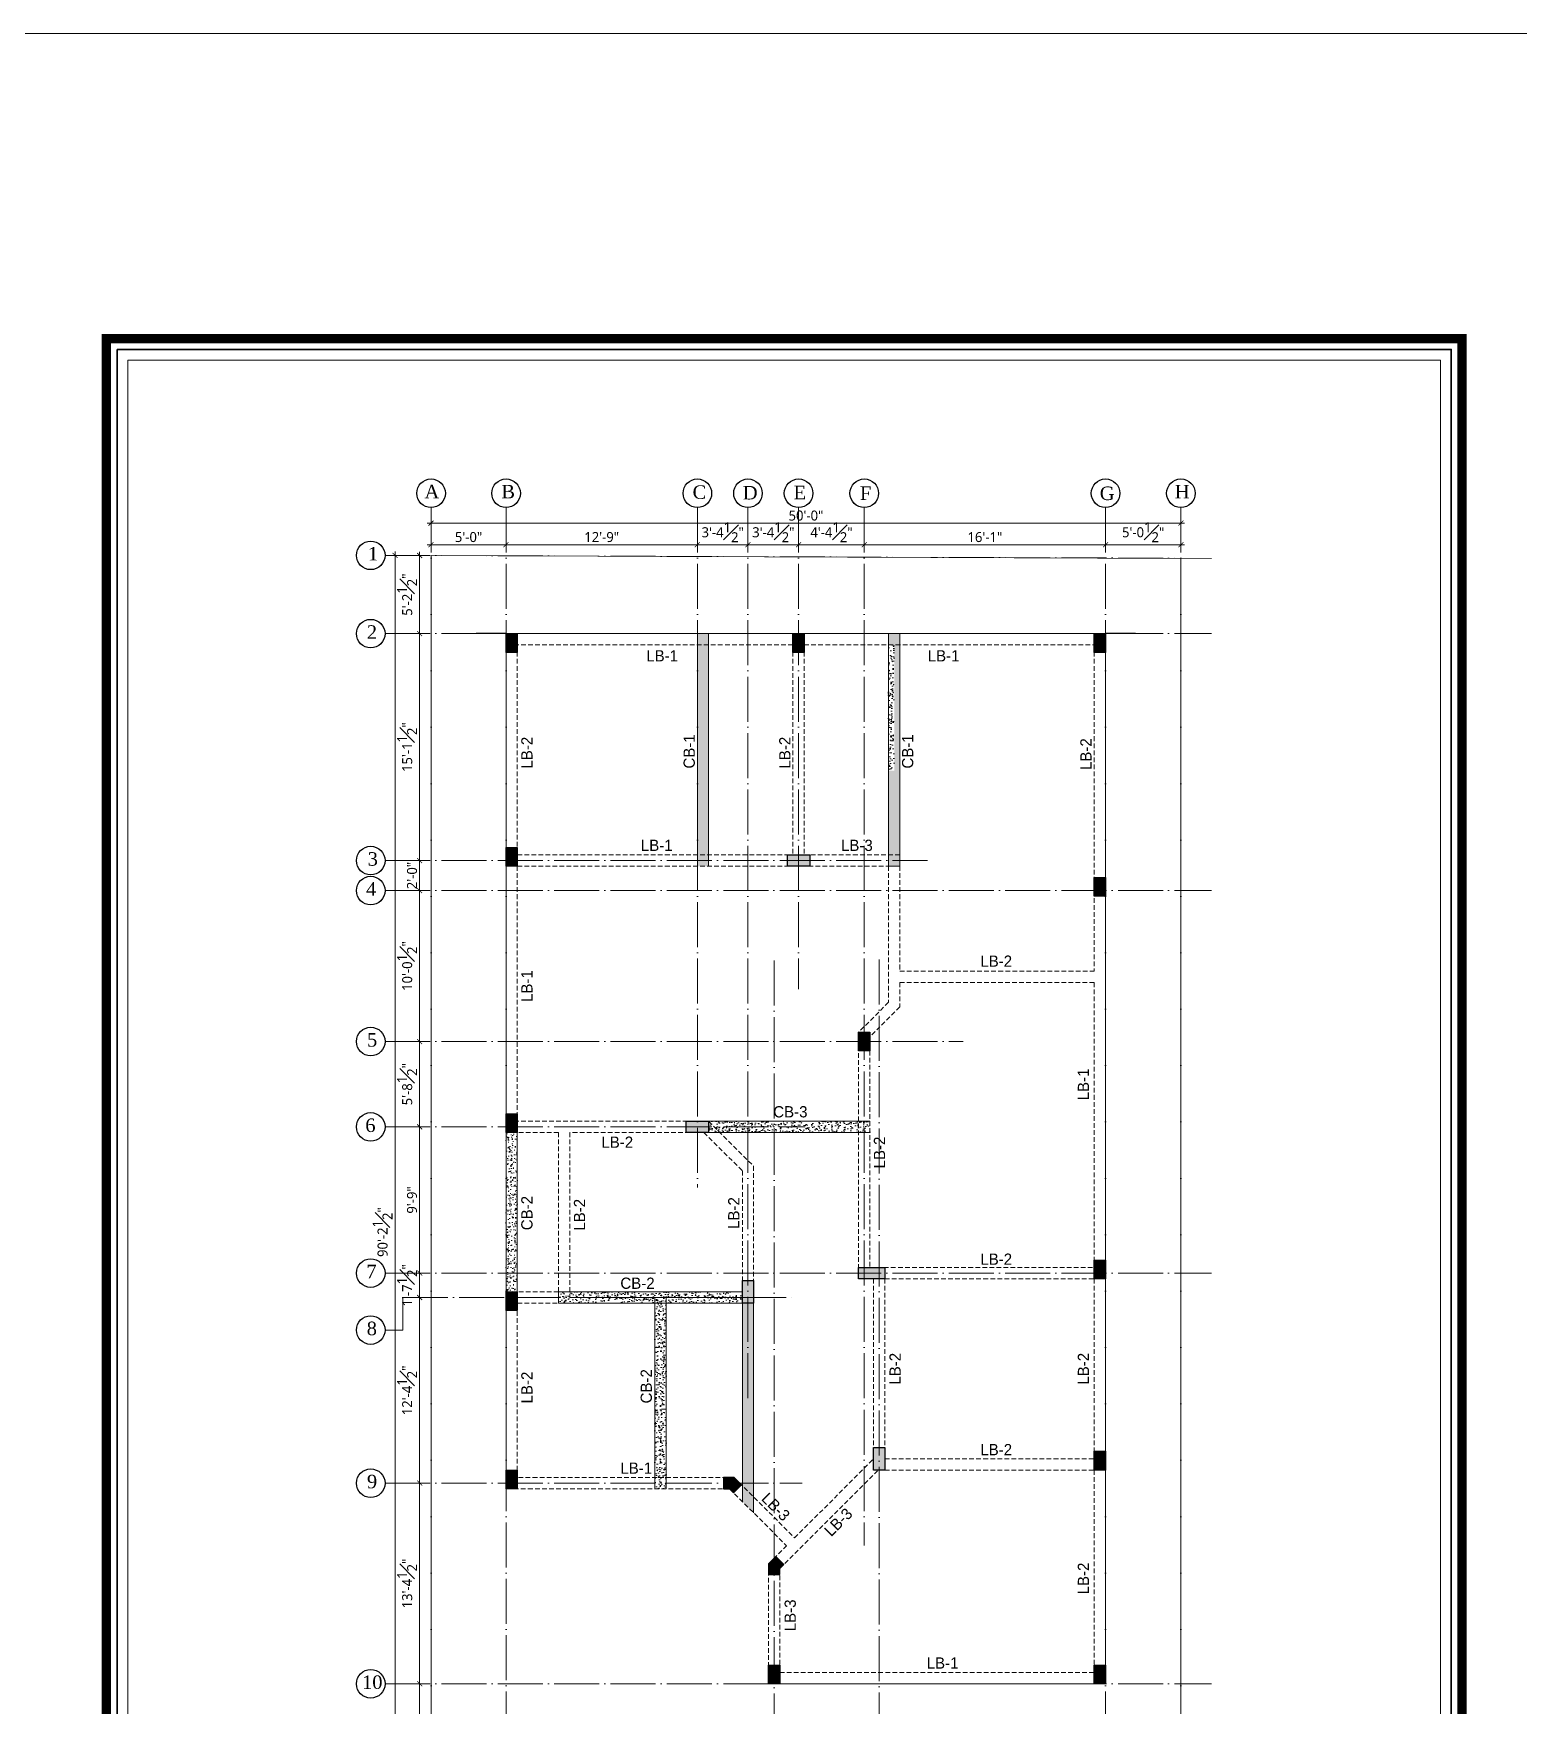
# Model space of a CAD drawing. Header units: inches. Extents: x 77090 to 90659, y -228139 to -226123.
# Drawn here: x 86316 to 87504, y -227461 to -226123 of the extents above; entities that cross this region are included whole.
import ezdxf

# ---------------------------------------------------------------- set-up
doc = ezdxf.new("R2010")
doc.units = ezdxf.units.IN
doc.header["$LTSCALE"] = 15
doc.header["$MEASUREMENT"] = 0
doc.header["$PDMODE"] = 66
for name, pattern in [('ACAD_ISO02W100', [15, 12, -3]), ('ACAD_ISO04W100', [30, 24, -3, 0, -3]), ('DASHED2', [0.375, 0.25, -0.125])]:
    doc.linetypes.add(name, pattern=pattern)
doc.layers.get('0').update_dxf_attribs({"lineweight": 25})
doc.layers.get('Defpoints').update_dxf_attribs({"lineweight": 25})
doc.layers.add('DASH', color=33, linetype='ACAD_ISO02W100')
for name, color, linetype, lineweight in [('doted1', 30, 'ACAD_ISO02W100', 13), ('GRID', 8, 'Continuous', 13), ('HACH', 8, 'Continuous', 13), ('level', 7, 'Continuous', 13), ('S', 6, 'Continuous', 30), ('TEXTS', 41, 'Continuous', 13), ('wall', 240, 'Continuous', 13)]:
    doc.layers.add(name, color=color, linetype=linetype, lineweight=lineweight)
doc.styles.add('ADE', font='', dxfattribs={"height": 6})
doc.styles.get("Standard").update_dxf_attribs({"font": 'trebuc.ttf'})
doc.styles.get('ADE').set_extended_font_data('Arial Rounded MT Bold')
doc.dimstyles.new('TARIQ', dxfattribs={"dimtxt": 6, "dimasz": 6, "dimexe": 6, "dimexo": 6, "dimgap": 2, "dimtad": 1, "dimdec": 1, "dimzin": 3, "dimdsep": 46, "dimlunit": 4, "dimtxsty": 'Standard', "dimblk": 'ARCHTICK', "dimcen": 0.09375, "dimdle": 6, "dimclrd": 256, "dimclre": 256, "dimclrt": 3, "dimadec": 1, "dimazin": 0, "dimtfac": 1, "dimtdec": 1, "dimtofl": 0, "dimtmove": 1, "dimatfit": 3, "dimldrblk": 'ARCHTICK', "dimfxl": 0, "dimfrac": 1, "dimtolj": 1, "dimtzin": 0, "dimlwd": -1, "dimlwe": -1, "dimarcsym": 0})
pattern_1 = [(50, (4091.398, -2961.047), (7.17260183, -0.62752135), [0.75, -8.25]), (355, (4091.398, -2961.047), (-1.38751334, 7.52192134), [0.6, -6.6]), (100.4514, (4091.996, -2961.0996), (5.78509382, 6.89439542), [0.6374019, -7.01142112]), (46.1842, (4091.398, -2959.047), (10.6724105, -1.65519014), [1.125, -12.375]), (96.6356, (4092.287, -2959.185), (9.34662706, 9.7411787), [0.9561029, -10.51713]), (351.1842, (4091.398, -2959.047), (9.34661945, 9.741186), [0.9, -9.9]), (21, (4092.398, -2959.547), (5.96907052, -4.0261889), [0.75, -8.25]), (326, (4092.398, -2959.547), (2.43315332, 7.25150045), [0.6, -6.6]), (71.4514, (4092.8955, -2959.883), (8.40222629, 3.22530497), [0.6374019, -7.01142112]), (37.5, (4091.398, -2961.0473), (0.121598553, 3.328938538), [0, -6.52, 0, -6.7, 0, -6.625]), (7.5, (4091.398, -2961.0473), (2.630695374, 3.94411712), [0, -3.82, 0, -6.37, 0, -2.525]), (327.5, (4089.168, -2961.0473), (5.338224362, -0.225548717), [0, -2.5, 0, -7.8, 0, -10.35]), (317.5, (4088.168, -2961.0473), (5.83186169, 1.00104982), [0, -3.25, 0, -5.18, 0, -7.35])]

# ---------------------------------------------------------------- blocks, each defined once
blk = doc.blocks.new('_ArchTick')
at = {"color": 0, "linetype": 'ByBlock', "lineweight": 5, "const_width": 0.15}
blk.add_lwpolyline([(-0.5, -0.5), (0.5, 0.5)], dxfattribs=at)
blk = doc.blocks.new('*D314')
at = {"layer": 'Defpoints', "color": 0, "ltscale": 10}
for p in [(86633.9, -226536.2), (86693.9, -226532.4), (86693.9, -226536.2)]:
    blk.add_point(p, dxfattribs=at)
at = {"layer": 'HACH', "ltscale": 10}
for p, q in [((86630.9, -226532.4), (86696.9, -226532.4)), ((86633.9, -226532.6), (86633.9, -226529.4)), ((86693.9, -226532.6), (86693.9, -226529.4))]:
    blk.add_line(p, q, dxfattribs=at)
at = {"layer": 'HACH', "ltscale": 10, "xscale": 4, "yscale": 4, "zscale": 4, "rotation": 180}
blk.add_blockref('_ArchTick', (86633.9, -226532.4), dxfattribs=at)
at = {"layer": 'HACH', "ltscale": 10, "xscale": 4, "yscale": 4, "zscale": 4}
blk.add_blockref('_ArchTick', (86693.9, -226532.4), dxfattribs=at)
at = {"layer": 'HACH', "color": 3, "ltscale": 10, "insert": (86663.9, -226526.3), "char_height": 8, "attachment_point": 5}
blk.add_mtext('\\A1;5\'-0"', dxfattribs=at)
blk = doc.blocks.new('*D315')
at = {"layer": 'Defpoints', "color": 0, "ltscale": 10}
for p in [(86693.9, -226536.2), (86846.9, -226532.4), (86846.9, -226532.4)]:
    blk.add_point(p, dxfattribs=at)
at = {"layer": 'HACH', "ltscale": 10}
for p, q in [((86690.9, -226532.4), (86849.9, -226532.4)), ((86693.9, -226532.6), (86693.9, -226529.4)), ((86846.9, -226532.4), (86846.9, -226529.4))]:
    blk.add_line(p, q, dxfattribs=at)
at = {"layer": 'HACH', "ltscale": 10, "xscale": 4, "yscale": 4, "zscale": 4, "rotation": 180}
blk.add_blockref('_ArchTick', (86693.9, -226532.4), dxfattribs=at)
at = {"layer": 'HACH', "ltscale": 10, "xscale": 4, "yscale": 4, "zscale": 4}
blk.add_blockref('_ArchTick', (86846.9, -226532.4), dxfattribs=at)
at = {"layer": 'HACH', "color": 3, "ltscale": 10, "insert": (86770.4, -226526.3), "char_height": 8, "attachment_point": 5}
blk.add_mtext('\\A1;12\'-9"', dxfattribs=at)
blk = doc.blocks.new('*D316')
at = {"layer": 'Defpoints', "color": 0, "ltscale": 10}
for p in [(86846.9, -226532.4), (86887.4, -226532.4), (86887.4, -226532.4)]:
    blk.add_point(p, dxfattribs=at)
at = {"layer": 'HACH', "ltscale": 10}
for p, q in [((86843.9, -226532.4), (86890.4, -226532.4)), ((86846.9, -226532.4), (86846.9, -226529.4)), ((86887.4, -226532.4), (86887.4, -226529.4))]:
    blk.add_line(p, q, dxfattribs=at)
at = {"layer": 'HACH', "ltscale": 10, "xscale": 4, "yscale": 4, "zscale": 4, "rotation": 180}
blk.add_blockref('_ArchTick', (86846.9, -226532.4), dxfattribs=at)
at = {"layer": 'HACH', "ltscale": 10, "xscale": 4, "yscale": 4, "zscale": 4}
blk.add_blockref('_ArchTick', (86887.4, -226532.4), dxfattribs=at)
at = {"layer": 'HACH', "color": 3, "ltscale": 10, "insert": (86867.2, -226522.4), "char_height": 8, "attachment_point": 5}
blk.add_mtext('\\A1;3\'-4{\\H1.000000x;\\S1#2;}"', dxfattribs=at)
blk = doc.blocks.new('*D317')
at = {"layer": 'Defpoints', "color": 0, "ltscale": 10}
for p in [(86887.4, -226532.4), (86927.9, -226532.4), (86927.9, -226535.9)]:
    blk.add_point(p, dxfattribs=at)
at = {"layer": 'HACH', "ltscale": 10}
for p, q in [((86884.4, -226532.4), (86930.9, -226532.4)), ((86887.4, -226532.4), (86887.4, -226529.4)), ((86927.9, -226532.6), (86927.9, -226529.4))]:
    blk.add_line(p, q, dxfattribs=at)
at = {"layer": 'HACH', "ltscale": 10, "xscale": 4, "yscale": 4, "zscale": 4, "rotation": 180}
blk.add_blockref('_ArchTick', (86887.4, -226532.4), dxfattribs=at)
at = {"layer": 'HACH', "ltscale": 10, "xscale": 4, "yscale": 4, "zscale": 4}
blk.add_blockref('_ArchTick', (86927.9, -226532.4), dxfattribs=at)
at = {"layer": 'HACH', "color": 3, "ltscale": 10, "insert": (86907.7, -226522.4), "char_height": 8, "attachment_point": 5}
blk.add_mtext('\\A1;3\'-4{\\H1.000000x;\\S1#2;}"', dxfattribs=at)
blk = doc.blocks.new('*D318')
at = {"layer": 'Defpoints', "color": 0, "ltscale": 10}
for p in [(86927.9, -226535.9), (86980.4, -226532.4), (86980.4, -226532.4)]:
    blk.add_point(p, dxfattribs=at)
at = {"layer": 'HACH', "ltscale": 10}
for p, q in [((86924.9, -226532.4), (86983.4, -226532.4)), ((86927.9, -226532.6), (86927.9, -226529.4)), ((86980.4, -226532.4), (86980.4, -226529.4))]:
    blk.add_line(p, q, dxfattribs=at)
at = {"layer": 'HACH', "ltscale": 10, "xscale": 4, "yscale": 4, "zscale": 4, "rotation": 180}
blk.add_blockref('_ArchTick', (86927.9, -226532.4), dxfattribs=at)
at = {"layer": 'HACH', "ltscale": 10, "xscale": 4, "yscale": 4, "zscale": 4}
blk.add_blockref('_ArchTick', (86980.4, -226532.4), dxfattribs=at)
at = {"layer": 'HACH', "color": 3, "ltscale": 10, "insert": (86954.2, -226522.4), "char_height": 8, "attachment_point": 5}
blk.add_mtext('\\A1;4\'-4{\\H1.000000x;\\S1#2;}"', dxfattribs=at)
blk = doc.blocks.new('*D319')
at = {"layer": 'Defpoints', "color": 0, "ltscale": 10}
for p in [(86980.4, -226532.4), (87173.4, -226532.4), (87173.4, -226532.4)]:
    blk.add_point(p, dxfattribs=at)
at = {"layer": 'HACH', "ltscale": 10}
for p, q in [((86977.4, -226532.4), (87176.4, -226532.4)), ((86980.4, -226532.4), (86980.4, -226529.4)), ((87173.4, -226532.4), (87173.4, -226535.4))]:
    blk.add_line(p, q, dxfattribs=at)
at = {"layer": 'HACH', "ltscale": 10, "xscale": 4, "yscale": 4, "zscale": 4, "rotation": 180}
blk.add_blockref('_ArchTick', (86980.4, -226532.4), dxfattribs=at)
at = {"layer": 'HACH', "ltscale": 10, "xscale": 4, "yscale": 4, "zscale": 4}
blk.add_blockref('_ArchTick', (87173.4, -226532.4), dxfattribs=at)
at = {"layer": 'HACH', "color": 3, "ltscale": 10, "insert": (87076.9, -226526.3), "char_height": 8, "attachment_point": 5}
blk.add_mtext('\\A1;16\'-1"', dxfattribs=at)
blk = doc.blocks.new('*D320')
at = {"layer": 'Defpoints', "color": 0, "ltscale": 10}
for p in [(87173.4, -226532.4), (87233.7, -226532.4), (87233.7, -226532.4)]:
    blk.add_point(p, dxfattribs=at)
at = {"layer": 'HACH', "ltscale": 10}
for p, q in [((87170.4, -226532.4), (87236.7, -226532.4)), ((87173.4, -226532.4), (87173.4, -226535.4)), ((87233.7, -226532.4), (87233.7, -226535.4))]:
    blk.add_line(p, q, dxfattribs=at)
at = {"layer": 'HACH', "ltscale": 10, "xscale": 4, "yscale": 4, "zscale": 4, "rotation": 180}
blk.add_blockref('_ArchTick', (87173.4, -226532.4), dxfattribs=at)
at = {"layer": 'HACH', "ltscale": 10, "xscale": 4, "yscale": 4, "zscale": 4}
blk.add_blockref('_ArchTick', (87233.7, -226532.4), dxfattribs=at)
at = {"layer": 'HACH', "color": 3, "ltscale": 10, "insert": (87203.5, -226522.4), "char_height": 8, "attachment_point": 5}
blk.add_mtext('\\A1;5\'-0{\\H1.000000x;\\S1#2;}"', dxfattribs=at)
blk = doc.blocks.new('*D321')
at = {"layer": 'Defpoints', "color": 0, "ltscale": 10}
for p in [(86633.9, -226515.1), (87233.7, -226515.1), (87233.7, -226515.1)]:
    blk.add_point(p, dxfattribs=at)
at = {"layer": 'HACH', "ltscale": 10}
for p, q in [((86630.9, -226515.1), (87236.7, -226515.1)), ((86633.9, -226515.1), (86633.9, -226512.1)), ((87233.7, -226515.1), (87233.7, -226512.1))]:
    blk.add_line(p, q, dxfattribs=at)
at = {"layer": 'HACH', "ltscale": 10, "xscale": 4, "yscale": 4, "zscale": 4, "rotation": 180}
blk.add_blockref('_ArchTick', (86633.9, -226515.1), dxfattribs=at)
at = {"layer": 'HACH', "ltscale": 10, "xscale": 4, "yscale": 4, "zscale": 4}
blk.add_blockref('_ArchTick', (87233.7, -226515.1), dxfattribs=at)
at = {"layer": 'HACH', "color": 3, "ltscale": 10, "insert": (86933.8, -226509.1), "char_height": 8, "attachment_point": 5}
blk.add_mtext('\\A1;50\'-0"', dxfattribs=at)
blk = doc.blocks.new('*D322')
at = {"layer": 'Defpoints', "color": 0, "ltscale": 10}
for p in [(86624.8, -226541), (86624.8, -226603.5), (86624.8, -226603.5)]:
    blk.add_point(p, dxfattribs=at)
at = {"layer": 'HACH', "ltscale": 10}
for p, q in [((86624.8, -226541), (86621.8, -226541)), ((86624.8, -226538), (86624.8, -226606.5)), ((86624.8, -226603.5), (86621.8, -226603.5))]:
    blk.add_line(p, q, dxfattribs=at)
at = {"layer": 'HACH', "ltscale": 10, "xscale": 4, "yscale": 4, "zscale": 4}
for p, rotation in [((86624.8, -226541), 90), ((86624.8, -226603.5), 270)]:
    blk.add_blockref('_ArchTick', p, dxfattribs=dict(at, rotation=rotation))
at = {"layer": 'HACH', "color": 3, "ltscale": 10, "insert": (86614.8, -226572.3), "char_height": 8, "attachment_point": 5, "rotation": 90}
blk.add_mtext('\\A1;5\'-2{\\H1.000000x;\\S1#2;}"', dxfattribs=at)
blk = doc.blocks.new('*D323')
at = {"layer": 'Defpoints', "color": 0, "ltscale": 10}
for p in [(86624.8, -226603.5), (86624.8, -226785), (86624.8, -226785)]:
    blk.add_point(p, dxfattribs=at)
at = {"layer": 'HACH', "ltscale": 10}
for p, q in [((86624.8, -226603.5), (86621.8, -226603.5)), ((86624.8, -226600.5), (86624.8, -226788)), ((86624.8, -226785), (86621.8, -226785))]:
    blk.add_line(p, q, dxfattribs=at)
at = {"layer": 'HACH', "ltscale": 10, "xscale": 4, "yscale": 4, "zscale": 4}
for p, rotation in [((86624.8, -226603.5), 90), ((86624.8, -226785), 270)]:
    blk.add_blockref('_ArchTick', p, dxfattribs=dict(at, rotation=rotation))
at = {"layer": 'HACH', "color": 3, "ltscale": 10, "insert": (86614.8, -226694.3), "char_height": 8, "attachment_point": 5, "rotation": 90}
blk.add_mtext('\\A1;15\'-1{\\H1.000000x;\\S1#2;}"', dxfattribs=at)
blk = doc.blocks.new('*D324')
at = {"layer": 'Defpoints', "color": 0, "ltscale": 10}
for p in [(86624.8, -226785), (86624.8, -226809), (86624.8, -226809)]:
    blk.add_point(p, dxfattribs=at)
at = {"layer": 'HACH', "ltscale": 10}
for p, q in [((86624.8, -226782), (86624.8, -226812)), ((86624.8, -226785), (86621.8, -226785)), ((86624.8, -226809), (86621.8, -226809))]:
    blk.add_line(p, q, dxfattribs=at)
at = {"layer": 'HACH', "ltscale": 10, "xscale": 4, "yscale": 4, "zscale": 4}
for p, rotation in [((86624.8, -226785), 90), ((86624.8, -226809), 270)]:
    blk.add_blockref('_ArchTick', p, dxfattribs=dict(at, rotation=rotation))
at = {"layer": 'HACH', "color": 3, "ltscale": 10, "insert": (86618.7, -226797), "char_height": 8, "attachment_point": 5, "rotation": 90}
blk.add_mtext('\\A1;2\'-0"', dxfattribs=at)
blk = doc.blocks.new('*D325')
at = {"layer": 'Defpoints', "color": 0, "ltscale": 10}
for p in [(86624.8, -226809), (86624.7, -226929.8), (86624.8, -226929.8)]:
    blk.add_point(p, dxfattribs=at)
at = {"layer": 'HACH', "ltscale": 10}
for p, q in [((86624.8, -226809), (86621.8, -226809)), ((86624.8, -226806), (86624.8, -226932.8)), ((86624.8, -226929.8), (86627.8, -226929.8))]:
    blk.add_line(p, q, dxfattribs=at)
at = {"layer": 'HACH', "ltscale": 10, "xscale": 4, "yscale": 4, "zscale": 4}
for p, rotation in [((86624.8, -226809), 90), ((86624.8, -226929.8), 270)]:
    blk.add_blockref('_ArchTick', p, dxfattribs=dict(at, rotation=rotation))
at = {"layer": 'HACH', "color": 3, "ltscale": 10, "insert": (86614.8, -226869.4), "char_height": 8, "attachment_point": 5, "rotation": 90}
blk.add_mtext('\\A1;10\'-0{\\H1.000000x;\\S1#2;}"', dxfattribs=at)
blk = doc.blocks.new('*D326')
at = {"layer": 'Defpoints', "color": 0, "ltscale": 10}
for p in [(86624.7, -226929.8), (86624.3, -226998), (86624.8, -226998)]:
    blk.add_point(p, dxfattribs=at)
at = {"layer": 'HACH', "ltscale": 10}
for p, q in [((86624.8, -226926.8), (86624.8, -227001)), ((86624.8, -226929.8), (86627.8, -226929.8)), ((86624.8, -226998), (86627.8, -226998))]:
    blk.add_line(p, q, dxfattribs=at)
at = {"layer": 'HACH', "ltscale": 10, "xscale": 4, "yscale": 4, "zscale": 4}
for p, rotation in [((86624.8, -226929.8), 90), ((86624.8, -226998), 270)]:
    blk.add_blockref('_ArchTick', p, dxfattribs=dict(at, rotation=rotation))
at = {"layer": 'HACH', "color": 3, "ltscale": 10, "insert": (86614.8, -226963.9), "char_height": 8, "attachment_point": 5, "rotation": 90}
blk.add_mtext('\\A1;5\'-8{\\H1.000000x;\\S1#2;}"', dxfattribs=at)
blk = doc.blocks.new('*D327')
at = {"layer": 'Defpoints', "color": 0, "ltscale": 10}
for p in [(86624.3, -226998), (86624.2, -227115), (86624.8, -227115)]:
    blk.add_point(p, dxfattribs=at)
at = {"layer": 'HACH', "ltscale": 10}
for p, q in [((86624.8, -226995), (86624.8, -227118)), ((86624.8, -226998), (86627.8, -226998)), ((86624.8, -227115), (86627.8, -227115))]:
    blk.add_line(p, q, dxfattribs=at)
at = {"layer": 'HACH', "ltscale": 10, "xscale": 4, "yscale": 4, "zscale": 4}
for p, rotation in [((86624.8, -226998), 90), ((86624.8, -227115), 270)]:
    blk.add_blockref('_ArchTick', p, dxfattribs=dict(at, rotation=rotation))
at = {"layer": 'HACH', "color": 3, "ltscale": 10, "insert": (86618.7, -227056.5), "char_height": 8, "attachment_point": 5, "rotation": 90}
blk.add_mtext('\\A1;9\'-9"', dxfattribs=at)
blk = doc.blocks.new('*D328')
at = {"layer": 'Defpoints', "color": 0, "ltscale": 10}
for p in [(86624.2, -227115), (86624.8, -227134.5), (86624.8, -227134.5)]:
    blk.add_point(p, dxfattribs=at)
at = {"layer": 'HACH', "ltscale": 10}
for p, q in [((86624.8, -227112), (86624.8, -227137.5)), ((86624.8, -227115), (86627.8, -227115)), ((86624.8, -227134.5), (86627.8, -227134.5))]:
    blk.add_line(p, q, dxfattribs=at)
at = {"layer": 'HACH', "ltscale": 10, "xscale": 4, "yscale": 4, "zscale": 4}
for p, rotation in [((86624.8, -227115), 90), ((86624.8, -227134.5), 270)]:
    blk.add_blockref('_ArchTick', p, dxfattribs=dict(at, rotation=rotation))
at = {"layer": 'HACH', "color": 3, "ltscale": 10, "insert": (86614.8, -227124.8), "char_height": 8, "attachment_point": 5, "rotation": 90}
blk.add_mtext('\\A1;1\'-7{\\H1.000000x;\\S1#2;}"', dxfattribs=at)
blk = doc.blocks.new('*D329')
at = {"layer": 'Defpoints', "color": 0, "ltscale": 10}
for p in [(86624.8, -227134.5), (86624, -227283), (86624.8, -227283)]:
    blk.add_point(p, dxfattribs=at)
at = {"layer": 'HACH', "ltscale": 10}
for p, q in [((86624.8, -227131.5), (86624.8, -227286)), ((86624.8, -227134.5), (86627.8, -227134.5)), ((86624.8, -227283), (86627.8, -227283))]:
    blk.add_line(p, q, dxfattribs=at)
at = {"layer": 'HACH', "ltscale": 10, "xscale": 4, "yscale": 4, "zscale": 4}
for p, rotation in [((86624.8, -227134.5), 90), ((86624.8, -227283), 270)]:
    blk.add_blockref('_ArchTick', p, dxfattribs=dict(at, rotation=rotation))
at = {"layer": 'HACH', "color": 3, "ltscale": 10, "insert": (86614.8, -227208.8), "char_height": 8, "attachment_point": 5, "rotation": 90}
blk.add_mtext('\\A1;12\'-4{\\H1.000000x;\\S1#2;}"', dxfattribs=at)
blk = doc.blocks.new('*D330')
at = {"layer": 'Defpoints', "color": 0, "ltscale": 10}
for p in [(86624, -227283), (86624.8, -227443.5), (86625.2, -227443.5)]:
    blk.add_point(p, dxfattribs=at)
at = {"layer": 'HACH', "ltscale": 10}
for p, q in [((86624.8, -227280), (86624.8, -227446.5)), ((86624.8, -227283), (86627.8, -227283)), ((86624.8, -227443.5), (86621.8, -227443.5))]:
    blk.add_line(p, q, dxfattribs=at)
at = {"layer": 'HACH', "ltscale": 10, "xscale": 4, "yscale": 4, "zscale": 4}
for p, rotation in [((86624.8, -227283), 90), ((86624.8, -227443.5), 270)]:
    blk.add_blockref('_ArchTick', p, dxfattribs=dict(at, rotation=rotation))
at = {"layer": 'HACH', "color": 3, "ltscale": 10, "insert": (86614.8, -227363.3), "char_height": 8, "attachment_point": 5, "rotation": 90}
blk.add_mtext('\\A1;13\'-4{\\H1.000000x;\\S1#2;}"', dxfattribs=at)
blk = doc.blocks.new('*D331')
at = {"layer": 'Defpoints', "color": 0, "ltscale": 10}
for p in [(86625.2, -227443.5), (86624.8, -227623.5), (86625.7, -227623.5)]:
    blk.add_point(p, dxfattribs=at)
at = {"layer": 'HACH', "ltscale": 10}
for p, q in [((86624.8, -227443.5), (86621.8, -227443.5)), ((86624.8, -227440.5), (86624.8, -227626.5)), ((86624.8, -227623.5), (86621.8, -227623.5))]:
    blk.add_line(p, q, dxfattribs=at)
at = {"layer": 'HACH', "ltscale": 10, "xscale": 4, "yscale": 4, "zscale": 4}
for p, rotation in [((86624.8, -227443.5), 90), ((86624.8, -227623.5), 270)]:
    blk.add_blockref('_ArchTick', p, dxfattribs=dict(at, rotation=rotation))
at = {"layer": 'HACH', "color": 3, "ltscale": 10, "insert": (86618.7, -227533.5), "char_height": 8, "attachment_point": 5, "rotation": 90}
blk.add_mtext('\\A1;15\'-0"', dxfattribs=at)
blk = doc.blocks.new('*D332')
at = {"layer": 'Defpoints', "color": 0, "ltscale": 10}
for p in [(86601.1, -226540.9), (86605.1, -226540.9), (86600.9, -227623.5)]:
    blk.add_point(p, dxfattribs=at)
at = {"layer": 'HACH', "ltscale": 10}
for p, q in [((86605, -226540.9), (86608.1, -226540.9)), ((86605.1, -227626.5), (86605.1, -226537.9)), ((86605, -227623.5), (86608.1, -227623.5))]:
    blk.add_line(p, q, dxfattribs=at)
at = {"layer": 'HACH', "ltscale": 10, "xscale": 4, "yscale": 4, "zscale": 4}
for p, rotation in [((86605.1, -226540.9), 90), ((86605.1, -227623.5), 270)]:
    blk.add_blockref('_ArchTick', p, dxfattribs=dict(at, rotation=rotation))
at = {"layer": 'HACH', "color": 3, "ltscale": 10, "insert": (86595.1, -227082.2), "char_height": 8, "attachment_point": 5, "rotation": 90}
blk.add_mtext('\\A1;90\'-2{\\H1.000000x;\\S1#2;}"', dxfattribs=at)

msp = doc.modelspace()

# ---------------------------------------------------------------- hatches: boundary and pattern name
at = {"layer": 'HACH', "ltscale": 10}
for points in [[(86702.91, -226603.53), (86693.91, -226603.53), (86693.91, -226618.53), (86702.91, -226618.53)], [(86932.41, -226603.53), (86923.41, -226603.53), (86923.41, -226618.53), (86932.41, -226618.53)], [(87173.41, -226603.53), (87164.41, -226603.53), (87164.41, -226618.53), (87173.41, -226618.53)], [(86702.91, -226774.53), (86693.91, -226774.53), (86693.91, -226789.53), (86702.91, -226789.53)], [(86936.91, -226780.53), (86918.91, -226780.53), (86918.91, -226789.53), (86936.91, -226789.53)], [(87173.41, -226798.53), (87164.41, -226798.53), (87164.41, -226813.53), (87173.41, -226813.53)], [(86984.91, -226922.26), (86975.91, -226922.26), (86975.91, -226937.26), (86984.91, -226937.26)], [(86702.91, -226987.53), (86693.91, -226987.53), (86693.91, -227002.53), (86702.91, -227002.53)], [(86855.91, -226993.53), (86837.91, -226993.53), (86837.91, -227002.53), (86855.91, -227002.53)], [(86996.91, -227110.53), (86975.91, -227110.53), (86975.91, -227119.53), (86996.91, -227119.53)], [(87173.41, -227104.53), (87164.41, -227104.53), (87164.41, -227119.53), (87173.41, -227119.53)], [(86702.91, -227130.03), (86693.91, -227130.03), (86693.91, -227145.03), (86702.91, -227145.03)], [(86891.91, -227139.03), (86891.91, -227121.03), (86882.91, -227121.03), (86882.91, -227139.03)], [(86996.91, -227272.53), (86996.91, -227254.53), (86987.91, -227254.53), (86987.91, -227272.53)], [(87173.41, -227257.53), (87164.41, -227257.53), (87164.41, -227272.53), (87173.41, -227272.53)], [(86702.91, -227272.53), (86693.91, -227272.53), (86693.91, -227287.53), (86702.91, -227287.53)], [(86876.42, -227278.53), (86867.91, -227278.53), (86867.91, -227287.53), (86872.69, -227287.53), (86875.88, -227290.71), (86882.24, -227284.35)], [(86903.91, -227347.53), (86903.91, -227356.04), (86912.91, -227356.04), (86912.91, -227351.26), (86916.09, -227348.08), (86909.73, -227341.71)], [(86912.91, -227428.53), (86903.91, -227428.53), (86903.91, -227443.53), (86912.91, -227443.53)], [(87173.41, -227428.53), (87164.41, -227428.53), (87164.41, -227443.53), (87173.41, -227443.53)]]:
    msp.add_hatch(color=256, dxfattribs=at).paths.add_polyline_path(points)
h = msp.add_hatch(dxfattribs=at)
h.set_pattern_fill('AR-CONC', color=256, style=0)
h.set_pattern_definition(pattern_1)
h.paths.add_polyline_path([(86855.91, -226785.03), (86846.91, -226785.03), (86846.91, -226789.53), (86855.91, -226789.53)])
h.paths.add_polyline_path([(86855.91, -226713.03), (86851.41, -226713.03), (86851.41, -226780.53), (86855.91, -226780.53)], flags=17)
h.paths.add_polyline_path([(86855.91, -226612.53), (86851.41, -226612.53), (86851.41, -226708.53), (86855.91, -226708.53)], flags=17)
h.paths.add_polyline_path([(86851.41, -226612.53), (86855.91, -226612.53), (86855.91, -226603.53), (86846.91, -226603.53), (86846.91, -226785.03), (86855.91, -226785.03), (86855.91, -226780.53), (86851.41, -226780.53), (86851.41, -226713.03), (86855.91, -226713.03), (86855.91, -226708.53), (86851.41, -226708.53)])
h = msp.add_hatch(dxfattribs=at)
h.set_pattern_fill('AR-CONC', color=256, style=0)
h.set_pattern_definition(pattern_1)
h.paths.add_polyline_path([(87008.91, -226785.03), (86999.91, -226785.03), (86999.91, -226789.53), (87008.91, -226789.53)])
h.paths.add_polyline_path([(87008.91, -226603.53), (86999.91, -226603.53), (86999.91, -226612.53), (87004.41, -226612.53), (87004.41, -226780.53), (86999.91, -226780.53), (86999.91, -226785.03), (87008.91, -226785.03)])
h.paths.add_polyline_path([(87004.41, -226713.03), (86999.91, -226713.03), (86999.91, -226780.53), (87004.41, -226780.53)], flags=17)
h = msp.add_hatch(dxfattribs=at)
h.set_pattern_fill('AR-CONC', color=256, style=0)
h.set_pattern_definition(pattern_1)
h.paths.add_polyline_path([(87004.41, -226612.53), (86999.91, -226612.53), (86999.91, -226708.53), (87004.41, -226708.53)])
h = msp.add_hatch(dxfattribs=at)
h.set_pattern_fill('AR-CONC', color=256, style=0)
h.set_pattern_definition(pattern_1)
h.paths.add_polyline_path([(87004.41, -226708.53), (86999.91, -226708.53), (86999.91, -226713.03), (87004.41, -226713.03)])
h = msp.add_hatch(dxfattribs=at)
h.set_pattern_fill('AR-CONC', color=256, style=0)
h.set_pattern_definition(pattern_1)
h.paths.add_polyline_path([(86984.91, -226993.53), (86980.41, -226993.53), (86980.41, -227002.53), (86984.91, -227002.53)])
h.paths.add_polyline_path([(86980.41, -226993.53), (86975.91, -226993.53), (86975.91, -227002.53), (86980.41, -227002.53)])
h.paths.add_polyline_path([(86975.91, -226993.53), (86908.41, -226993.53), (86908.41, -227002.53), (86975.91, -227002.53)])
h.paths.add_polyline_path([(86908.41, -226998.03), (86887.41, -226998.03), (86887.41, -227002.53), (86908.41, -227002.53)])
h.paths.add_polyline_path([(86908.41, -226993.53), (86887.41, -226993.53), (86887.41, -226998.03), (86908.41, -226998.03)])
h.paths.add_polyline_path([(86887.41, -226993.53), (86855.91, -226993.53), (86860.41, -226998.03), (86887.41, -226998.03)])
h.paths.add_polyline_path([(86887.41, -226998.03), (86860.41, -226998.03), (86864.91, -227002.53), (86887.41, -227002.53)])
h = msp.add_hatch(dxfattribs=at)
h.set_pattern_fill('AR-CONC', color=256, style=0)
h.set_pattern_definition(pattern_1)
h.paths.add_polyline_path([(86855.91, -226993.53), (86855.91, -226998.03), (86860.41, -226998.03)])
h = msp.add_hatch(dxfattribs=at)
h.set_pattern_fill('AR-CONC', color=256, style=0)
h.set_pattern_definition(pattern_1)
h.paths.add_polyline_path([(86702.91, -227002.53), (86693.91, -227002.53), (86693.91, -227026.53), (86702.91, -227026.53)])
h.paths.add_polyline_path([(86702.91, -227026.53), (86693.91, -227026.53), (86693.91, -227115.03), (86702.91, -227115.03)])
h.paths.add_polyline_path([(86702.91, -227115.03), (86693.91, -227115.03), (86693.91, -227130.03), (86702.91, -227130.03)])
h = msp.add_hatch(dxfattribs=at)
h.set_pattern_fill('AR-CONC', color=256, style=0)
h.set_pattern_definition(pattern_1)
h.paths.add_polyline_path([(86860.41, -226998.03), (86855.91, -226998.03), (86855.91, -227002.53), (86864.91, -227002.53)])
h = msp.add_hatch(dxfattribs=at)
h.set_pattern_fill('AR-CONC', color=256, style=0)
h.set_pattern_definition(pattern_1)
h.paths.add_polyline_path([(86882.91, -227134.53), (86735.91, -227134.53), (86735.91, -227139.03), (86882.91, -227139.03)])
h.paths.add_polyline_path([(86882.91, -227130.03), (86744.91, -227130.03), (86744.91, -227134.53), (86882.91, -227134.53)])
h.paths.add_polyline_path([(86744.91, -227130.03), (86735.91, -227130.03), (86735.91, -227134.53), (86744.91, -227134.53)])
h = msp.add_hatch(dxfattribs=at)
h.set_pattern_fill('AR-CONC', color=256, style=0)
h.set_pattern_definition(pattern_1)
h.paths.add_polyline_path([(86821.91, -227139.03), (86812.91, -227139.03), (86812.91, -227278.53), (86821.91, -227278.53)])
h = msp.add_hatch(dxfattribs=at)
h.set_pattern_fill('AR-CONC', color=256, style=0)
h.set_pattern_definition(pattern_1)
h.paths.add_polyline_path([(86891.91, -227294.02), (86882.91, -227285.02), (86882.91, -227297.75), (86891.91, -227306.75)])
h.paths.add_polyline_path([(86891.91, -227283.03), (86882.91, -227283.03), (86882.91, -227285.02), (86891.91, -227294.02)])
h.paths.add_polyline_path([(86891.91, -227139.03), (86882.91, -227139.03), (86882.91, -227283.03), (86891.91, -227283.03)])
h = msp.add_hatch(dxfattribs=at)
h.set_pattern_fill('AR-CONC', color=256, style=0)
h.set_pattern_definition(pattern_1)
h.paths.add_polyline_path([(86821.91, -227283.03), (86812.91, -227283.03), (86812.91, -227287.53), (86821.91, -227287.53)])
h.paths.add_polyline_path([(86821.91, -227278.53), (86812.91, -227278.53), (86812.91, -227283.03), (86821.91, -227283.03)])

# ---------------------------------------------------------------- linework, layer by layer
for centre in [(86633.91, -226491.22), (86633.91, -226491.22), (86693.91, -226491.22), (86693.91, -226491.22), (86846.91, -226491.22), (86846.91, -226491.22), (86887.41, -226491.22), (86887.41, -226491.22), (86927.91, -226491.22), (86927.91, -226491.22), (86980.41, -226491.22), (86980.41, -226491.22), (87173.41, -226491.22), (87173.41, -226491.22), (87233.67, -226491.22), (87233.67, -226491.22), (86585.67, -226540.88), (86585.67, -226540.88), (86585.67, -226603.53), (86585.67, -226603.53), (86585.67, -226785.03), (86585.67, -226785.03), (86585.67, -226809.03), (86585.67, -226809.03), (86585.67, -226929.76), (86585.67, -226929.76), (86585.67, -226998.03), (86585.67, -226998.03), (86585.67, -227115.03), (86585.67, -227115.03), (86585.67, -227160.56), (86585.67, -227160.56), (86585.67, -227283.03), (86585.67, -227283.03), (86585.67, -227443.53), (86585.67, -227443.53)]:
    msp.add_circle(centre, 11.43)
at = {"layer": 'DASH', "linetype": 'DASHED2', "ltscale": 0.111}
for p, q in [((86693.91, -226603.53), (86669.91, -226603.53)), ((87197.41, -226603.53), (87173.41, -226603.53)), ((86903.91, -227443.53), (86903.91, -227431.53))]:
    msp.add_line(p, q, dxfattribs=at)
at = {"layer": 'doted1', "linetype": 'ByBlock', "ltscale": 0.3, "const_width": 7.56}
msp.add_lwpolyline([(86374.21, -226367.63), (87458.46, -226367.63), (87458.46, -227901.56), (86374.21, -227901.56)], close=True, dxfattribs=at)
at = {"layer": 'GRID', "linetype": 'ACAD_ISO04W100', "ltscale": 0.1}
for p, q in [((86633.91, -226502.64), (86633.91, -227652.04)), ((86693.91, -226502.64), (86693.91, -227652.04)), ((86846.91, -226502.64), (86846.91, -227046.57)), ((86887.41, -226502.64), (86887.41, -227217.8)), ((86927.91, -226502.64), (86927.91, -226888.02)), ((86980.41, -226502.64), (86980.41, -227332.77)), ((87173.41, -226502.64), (87173.41, -227652.04)), ((87233.67, -226502.64), (87233.67, -227652.04)), ((86597.1, -226540.88), (87258.25, -226543.29)), ((86597.1, -226603.53), (87258.25, -226603.53)), ((86597.1, -226785.03), (87030.96, -226785.03)), ((86597.1, -226809.03), (87258.25, -226809.03)), ((86908.41, -226865.08), (86908.41, -227652.04)), ((86992.41, -226864.11), (86992.41, -227652.04)), ((86597.1, -226929.76), (87059.5, -226929.76)), ((86597.1, -226998.03), (86933.12, -226998.03)), ((86597.1, -227115.03), (87258.25, -227115.03)), ((86611.29, -227134.53), (86926.17, -227134.53)), ((86611.29, -227134.53), (86611.29, -227160.56)), ((86611.29, -227160.56), (86597.1, -227160.56)), ((86597.1, -227283.03), (86930.68, -227283.03)), ((86597.1, -227443.53), (87258.25, -227443.53))]:
    msp.add_line(p, q, dxfattribs=at)
at = {"layer": 'HACH', "ltscale": 10}
for p, q in [((86846.91, -226603.53), (86846.91, -226789.53)), ((86855.91, -226603.53), (86855.91, -226789.53)), ((86999.91, -226789.53), (86999.91, -226603.53)), ((87008.91, -226603.53), (87008.91, -226789.53)), ((86999.91, -226789.53), (87008.91, -226789.53)), ((86852.18, -226993.53), (86984.91, -226993.53)), ((86693.91, -227130.03), (86693.91, -227002.53)), ((86702.91, -227130.03), (86702.91, -227002.53)), ((86852.18, -227002.53), (86984.91, -227002.53)), ((86735.91, -227130.03), (86882.91, -227130.03)), ((86735.91, -227130.03), (86735.91, -227139.03)), ((86812.91, -227287.53), (86812.91, -227134.53)), ((86821.91, -227287.53), (86821.91, -227134.53)), ((86882.91, -227139.03), (86882.91, -227297.75)), ((86891.91, -227139.03), (86891.91, -227306.75))]:
    msp.add_line(p, q, dxfattribs=at)
msp.add_lwpolyline([(77090.12, -226123.43), (90659.33, -226123.43), (90659.33, -228138.59), (77090.12, -228138.59)], close=True, dxfattribs=at)
at = {"layer": 'level', "linetype": 'DASHED2'}
for p, q in [((86923.41, -226612.53), (86702.91, -226612.53)), ((86702.91, -226612.53), (86702.91, -226780.53)), ((86923.41, -226612.53), (86923.41, -226780.53)), ((86932.41, -226612.53), (87164.41, -226612.53)), ((86932.41, -226612.53), (86932.41, -226780.53)), ((87164.41, -226612.53), (87164.41, -226873.53)), ((86702.91, -226780.53), (86923.41, -226780.53)), ((87008.91, -226780.53), (86932.41, -226780.53)), ((86702.91, -226789.53), (86702.91, -226993.53)), ((86702.91, -226789.53), (86918.91, -226789.53)), ((86918.91, -226789.53), (86999.91, -226789.53)), ((86999.91, -226789.53), (86999.91, -226898.26)), ((87008.91, -226789.53), (87008.91, -226873.53)), ((87008.91, -226873.53), (87164.41, -226873.53)), ((87008.91, -226882.53), (87008.91, -226901.99)), ((87164.41, -226882.53), (87008.91, -226882.53)), ((87164.41, -226882.53), (87164.41, -227110.53)), ((86999.91, -226898.26), (86975.91, -226922.26)), ((87008.91, -226901.99), (86984.91, -226925.99)), ((86975.91, -226922.26), (86975.91, -227119.53)), ((86984.91, -226925.99), (86984.91, -227110.53)), ((86855.91, -226993.53), (86702.91, -226993.53)), ((86855.91, -226993.53), (86891.91, -227029.53)), ((86735.91, -227002.53), (86693.91, -227002.53)), ((86735.91, -227130.03), (86735.91, -227002.53)), ((86852.18, -227002.53), (86744.91, -227002.53)), ((86744.91, -227002.53), (86744.91, -227134.53)), ((86852.18, -227002.53), (86882.91, -227033.26)), ((86882.91, -227033.26), (86882.91, -227134.53)), ((86891.91, -227029.53), (86891.91, -227139.03)), ((86984.91, -227110.53), (87164.41, -227110.53)), ((86735.91, -227130.03), (86693.91, -227130.03)), ((86975.91, -227119.53), (86987.91, -227119.53)), ((86987.91, -227119.53), (86987.91, -227263.53)), ((86996.91, -227119.53), (87164.41, -227119.53)), ((86996.91, -227119.53), (86996.91, -227263.53)), ((87164.41, -227119.53), (87164.41, -227263.53)), ((86702.91, -227278.53), (86702.91, -227139.03)), ((86702.91, -227139.03), (86735.91, -227139.03)), ((86924.67, -227326.77), (86987.91, -227263.53)), ((86996.91, -227263.53), (87164.41, -227263.53)), ((86912.91, -227351.26), (86991.64, -227272.53)), ((86996.91, -227272.53), (87164.41, -227272.53)), ((87164.41, -227272.53), (87164.41, -227434.53)), ((86872.69, -227287.53), (86693.91, -227287.53)), ((86876.42, -227278.53), (86702.91, -227278.53)), ((86872.69, -227287.53), (86918.3, -227333.14)), ((86876.42, -227278.53), (86924.67, -227326.77)), ((86903.91, -227347.53), (86918.3, -227333.14)), ((86903.91, -227347.53), (86903.91, -227443.53)), ((86912.91, -227351.26), (86912.91, -227434.53)), ((86912.91, -227434.53), (87164.41, -227434.53))]:
    msp.add_line(p, q, dxfattribs=at)
at = {"layer": 'level', "linetype": 'ByBlock', "lineweight": 35, "ltscale": 0.1}
msp.add_lwpolyline([(86382.8, -226376.22), (87449.88, -226376.22), (87449.88, -227892.97), (86382.8, -227892.97)], close=True, dxfattribs=at)
at = {"layer": 'level', "ltscale": 0.25}
msp.add_lwpolyline([(86391.38, -226384.8), (87441.29, -226384.8), (87441.29, -227884.38), (86391.38, -227884.38)], close=True, dxfattribs=at)
at = {"layer": 'S'}
for points in [[(86693.91, -226603.53), (86702.91, -226603.53), (86702.91, -226618.53), (86693.91, -226618.53)], [(86923.41, -226603.53), (86932.41, -226603.53), (86932.41, -226618.53), (86923.41, -226618.53)], [(87164.41, -226603.53), (87173.41, -226603.53), (87173.41, -226618.53), (87164.41, -226618.53)], [(86693.91, -226774.53), (86702.91, -226774.53), (86702.91, -226789.53), (86693.91, -226789.53)], [(86918.91, -226780.53), (86936.91, -226780.53), (86936.91, -226789.53), (86918.91, -226789.53)], [(87164.41, -226798.53), (87173.41, -226798.53), (87173.41, -226813.53), (87164.41, -226813.53)], [(86975.91, -226922.26), (86984.91, -226922.26), (86984.91, -226937.26), (86975.91, -226937.26)], [(86693.91, -226987.53), (86702.91, -226987.53), (86702.91, -227002.53), (86693.91, -227002.53)], [(86837.91, -226993.53), (86855.91, -226993.53), (86855.91, -227002.53), (86837.91, -227002.53)], [(86996.91, -227119.53), (86975.91, -227119.53), (86975.91, -227110.53), (86996.91, -227110.53)], [(87164.41, -227104.53), (87173.41, -227104.53), (87173.41, -227119.53), (87164.41, -227119.53)], [(86693.91, -227130.03), (86702.91, -227130.03), (86702.91, -227145.03), (86693.91, -227145.03)], [(86891.91, -227121.03), (86891.91, -227139.03), (86882.91, -227139.03), (86882.91, -227121.03)], [(86996.91, -227254.53), (86996.91, -227272.53), (86987.91, -227272.53), (86987.91, -227254.53)], [(87164.41, -227257.53), (87173.41, -227257.53), (87173.41, -227272.53), (87164.41, -227272.53)], [(86693.91, -227272.53), (86702.91, -227272.53), (86702.91, -227287.53), (86693.91, -227287.53)], [(86882.24, -227284.35), (86876.42, -227278.53), (86867.91, -227278.53), (86867.91, -227287.53), (86872.69, -227287.53), (86875.88, -227290.71)], [(86909.73, -227341.71), (86903.91, -227347.53), (86903.91, -227356.04), (86912.91, -227356.04), (86912.91, -227351.26), (86916.09, -227348.08)], [(86903.91, -227428.53), (86912.91, -227428.53), (86912.91, -227443.53), (86903.91, -227443.53)], [(87164.41, -227428.53), (87173.41, -227428.53), (87173.41, -227443.53), (87164.41, -227443.53)]]:
    msp.add_lwpolyline(points, close=True, dxfattribs=at)
at = {"layer": 'wall'}
for p, q in [((87233.67, -226543.53), (86633.91, -226541.01)), ((86633.91, -226541.01), (86633.91, -227623.53)), ((87233.67, -227623.53), (87233.67, -226543.53)), ((86693.91, -226603.53), (87173.41, -226603.53)), ((86693.91, -227002.53), (86693.91, -226603.53)), ((87173.41, -226603.53), (87173.41, -227443.53)), ((86693.91, -227287.53), (86693.91, -227130.03)), ((86735.91, -227139.03), (86891.91, -227139.03)), ((86744.91, -227134.53), (86882.91, -227134.53)), ((86996.91, -227272.53), (86991.64, -227272.53)), ((86903.91, -227443.53), (87173.41, -227443.53))]:
    msp.add_line(p, q, dxfattribs=at)

# ---------------------------------------------------------------- texts
at = {"layer": 'TEXTS', "linetype": 'ByBlock', "attachment_point": 1, "style": 'ADE'}
for s, insert, char_height, width in [('{\\fTimes New Roman Baltic|b0|i0|c0|p18;A}', (86628.72, -226484.51), 10.8, 2437.9999), ('{\\fTimes New Roman Baltic|b0|i0|c0|p18;B}', (86690.15, -226484.51), 10.8, 2437.9999), ('{\\fTimes New Roman Baltic|b0|i0|c0|p18;C}', (86843.11, -226484.91), 10.8, 2437.9999), ('{\\fTimes New Roman Baltic|b0|i0|c0|p18;D}', (86883.32, -226485.4), 10.8, 2437.9999), ('{\\fTimes New Roman Baltic|b0|i0|c0|p18;E}', (86923.89, -226485.19), 10.8, 2437.9999), ('{\\fTimes New Roman Baltic|b0|i0|c0|p18;F}', (86976.93, -226485.73), 10.8, 2437.9999), ('{\\fTimes New Roman Baltic|b0|i0|c0|p18;G}', (87168.8, -226485.87), 10.8, 2437.9999), ('{\\fTimes New Roman Baltic|b0|i0|c0|p18;H}', (87228.86, -226484.51), 10.8, 2437.9999), ('{\\fTimes New Roman Baltic|b0|i0|c0|p18;1}', (86583.43, -226534.17), 10.8, 2437.9999), ('{\\fTimes New Roman Baltic|b0|i0|c0|p18;2}', (86582.55, -226596.82), 10.8, 2437.9999), ('{\\fStylus BT|b0|i0|c0|p34;LB-1}', (86806.06, -226616.75), 9, 8.242e-13), ('{\\fStylus BT|b0|i0|c0|p34;LB-1}', (87031.17, -226616.75), 9, 8.242e-13), ('{\\fStylus BT|b0|i0|c0|p34;LB-1}', (86801.73, -226768.35), 9, 8.242e-13), ('{\\fStylus BT|b0|i0|c0|p34;LB-3}', (86961.81, -226768.35), 9, 8.242e-13), ('{\\fTimes New Roman Baltic|b0|i0|c0|p18;3}', (86583.24, -226778.32), 10.8, 2437.9999), ('{\\fTimes New Roman Baltic|b0|i0|c0|p18;4}', (86581.93, -226802.32), 10.8, 2437.9999), ('{\\fStylus BT|b0|i0|c0|p34;LB-2}', (87073.26, -226860.97), 9, 8.242e-13), ('{\\fTimes New Roman Baltic|b0|i0|c0|p18;5}', (86582.71, -226923.05), 10.8, 2437.9999), ('{\\fStylus BT|b0|i0|c0|p34;CB-3}', (86907.62, -226981.47), 9, 8.242e-13), ('{\\fTimes New Roman Baltic|b0|i0|c0|p18;6}', (86581.34, -226991.32), 10.8, 2437.9999), ('{\\fStylus BT|b0|i0|c0|p34;LB-2}', (86770.14, -227005.78), 9, 8.242e-13), ('{\\fStylus BT|b0|i0|c0|p34;LB-2}', (87073.26, -227099.36), 9, 8.242e-13), ('{\\fTimes New Roman Baltic|b0|i0|c0|p18;7}', (86582.19, -227108.32), 10.8, 2437.9999), ('{\\fStylus BT|b0|i0|c0|p34;CB-2}', (86785.32, -227118.6), 9, 8.242e-13), ('{\\fTimes New Roman Baltic|b0|i0|c0|p18;8}', (86582.44, -227153.85), 10.8, 2437.9999), ('{\\fStylus BT|b0|i0|c0|p34;LB-2}', (87073.26, -227251.72), 9, 8.242e-13), ('{\\fTimes New Roman Baltic|b0|i0|c0|p18;9}', (86582.66, -227276.32), 10.8, 2437.9999), ('{\\fStylus BT|b0|i0|c0|p34;LB-1}', (86785.32, -227266.51), 9, 8.242e-13), ('{\\fStylus BT|b0|i0|c0|p34;LB-1}', (87030.35, -227422.39), 9, 8.242e-13), ('{\\fTimes New Roman Baltic|b0|i0|c0|p18;10}', (86578.75, -227436.82), 10.8, 2437.9999)]:
    msp.add_mtext(s, dxfattribs=dict(at, insert=insert, char_height=char_height, width=width))
at = {"layer": 'TEXTS', "linetype": 'ByBlock', "char_height": 9, "width": 8.242e-13, "attachment_point": 1, "style": 'ADE'}
for s, insert, rotation in [('{\\fStylus BT|b0|i0|c0|p34;LB-2}', (86706.07, -226711.44), 90), ('{\\fStylus BT|b0|i0|c0|p34;CB-1}', (86835.89, -226711.44), 90), ('{\\fStylus BT|b0|i0|c0|p34;LB-2}', (86912.36, -226711.44), 90), ('{\\fStylus BT|b0|i0|c0|p34;CB-1}', (87010.63, -226711.44), 90), ('{\\fStylus BT|b0|i0|c0|p34;LB-2}', (87153.24, -226712.6), 90), ('{\\fStylus BT|b0|i0|c0|p34;LB-1}', (86706.07, -226898.14), 90), ('{\\fStylus BT|b0|i0|c0|p34;LB-1}', (87151.22, -226976.83), 90), ('{\\fStylus BT|b0|i0|c0|p34;LB-2}', (86988.08, -227031.26), 90), ('{\\fStylus BT|b0|i0|c0|p34;CB-2}', (86706.07, -227080.71), 90), ('{\\fStylus BT|b0|i0|c0|p34;LB-2}', (86748.16, -227081.07), 90), ('{\\fStylus BT|b0|i0|c0|p34;LB-2}', (86871.54, -227079.66), 90), ('{\\fStylus BT|b0|i0|c0|p34;LB-2}', (87000.59, -227204.22), 90), ('{\\fStylus BT|b0|i0|c0|p34;LB-2}', (87151.22, -227204.22), 90), ('{\\fStylus BT|b0|i0|c0|p34;LB-2}', (86706.07, -227219.25), 90), ('{\\fStylus BT|b0|i0|c0|p34;CB-2}', (86801.55, -227219.25), 90), ('{\\fStylus BT|b0|i0|c0|p34;LB-3}', (86903.87, -227289.75), 315), ('{\\fStylus BT|b0|i0|c0|p34;LB-3}', (86947.48, -227320.04), 45), ('{\\fStylus BT|b0|i0|c0|p34;LB-2}', (87151.22, -227372), 90), ('{\\fStylus BT|b0|i0|c0|p34;LB-3}', (86916.67, -227401.47), 90)]:
    msp.add_mtext(s, dxfattribs=dict(at, insert=insert, rotation=rotation))

# ---------------------------------------------------------------- dimensions: what is measured, and where the dimension line sits
at = {"layer": 'HACH', "ltscale": 10}
for base, p1, p2, picture, middle in [((87233.67, -226515.13), (86633.91, -226515.13), (87233.67, -226515.13), '*D321', (86933.79, -226509.06)), ((86887.41, -226532.42), (86846.91, -226532.42), (86887.41, -226532.42), '*D316', (86867.16, -226522.39)), ((86927.91, -226532.42), (86887.41, -226532.42), (86927.91, -226535.9), '*D317', (86907.66, -226522.39)), ((86980.41, -226532.42), (86927.91, -226535.9), (86980.41, -226532.42), '*D318', (86954.16, -226522.44)), ((87233.67, -226532.42), (87173.41, -226532.42), (87233.67, -226532.42), '*D320', (87203.54, -226522.39)), ((86693.91, -226532.42), (86633.91, -226536.17), (86693.91, -226536.17), '*D314', (86663.91, -226526.35)), ((86846.91, -226532.42), (86693.91, -226536.17), (86846.91, -226532.42), '*D315', (86770.41, -226526.34)), ((87173.41, -226532.42), (86980.41, -226532.42), (87173.41, -226532.42), '*D319', (87076.91, -226526.34))]:
    dim = msp.add_linear_dim(base=base, p1=p1, p2=p2, dimstyle='TARIQ', override={"dimtxt": 8, "dimasz": 4, "dimexe": 3, "dimexo": 3, "dimdle": 3, "dimfxl": 0.18, "dimfxlon": 1, "dimarcsym": 1}, dxfattribs=at)
    dim.commit()
    dim.dimension.update_dxf_attribs({"geometry": picture, "text_midpoint": middle})
for base, p1, p2, picture, middle in [((86605.14, -226540.89), (86600.85, -227623.53), (86601.07, -226540.89), '*D332', (86595.1, -227082.21)), ((86624.8103, -226603.5299), (86624.8103, -226540.9766), (86624.8103, -226603.5299), '*D322', (86614.778, -226572.2533)), ((86624.81, -226785.03), (86624.81, -226603.53), (86624.81, -226785.03), '*D323', (86614.78, -226694.28)), ((86624.81, -226929.76), (86624.81, -226809.03), (86624.67, -226929.76), '*D325', (86614.78, -226869.39)), ((86624.81, -226998.03), (86624.67, -226929.76), (86624.31, -226998.03), '*D326', (86614.78, -226963.89)), ((86624.81, -227115.03), (86624.31, -226998.03), (86624.2, -227115.03), '*D327', (86618.73, -227056.53)), ((86624.81, -227283.03), (86624.76, -227134.53), (86624, -227283.03), '*D329', (86614.83, -227208.78)), ((86624.81, -227443.53), (86624, -227283.03), (86625.25, -227443.53), '*D330', (86614.78, -227363.28)), ((86624.81, -227623.53), (86625.24, -227443.53), (86625.71, -227623.53), '*D331', (86618.74, -227533.53))]:
    dim = msp.add_linear_dim(base=base, p1=p1, p2=p2, angle=90, dimstyle='TARIQ', override={"dimtxt": 8, "dimasz": 4, "dimexe": 3, "dimexo": 3, "dimdle": 3, "dimfxl": 0.18, "dimfxlon": 1, "dimarcsym": 1}, dxfattribs=at)
    dim.commit()
    dim.dimension.update_dxf_attribs({"geometry": picture, "text_midpoint": middle})
for base, p1, p2, picture, middle in [((86624.81, -226809.03), (86624.81, -226785.03), (86624.81, -226809.03), '*D324', (86624.81, -226797.03)), ((86624.81, -227134.53), (86624.2, -227115.03), (86624.76, -227134.53), '*D328', (86624.81, -227124.78))]:
    dim = msp.add_linear_dim(base=base, p1=p1, p2=p2, angle=90, dimstyle='TARIQ', override={"dimtxt": 8, "dimasz": 4, "dimexe": 3, "dimexo": 3, "dimdle": 3, "dimfxl": 0.18, "dimfxlon": 1, "dimarcsym": 1}, dxfattribs=at)
    dim.commit()
    dim.dimension.update_dxf_attribs({"geometry": picture, "text_midpoint": middle, "dimtype": 128})

doc.saveas('drawing.dxf')
